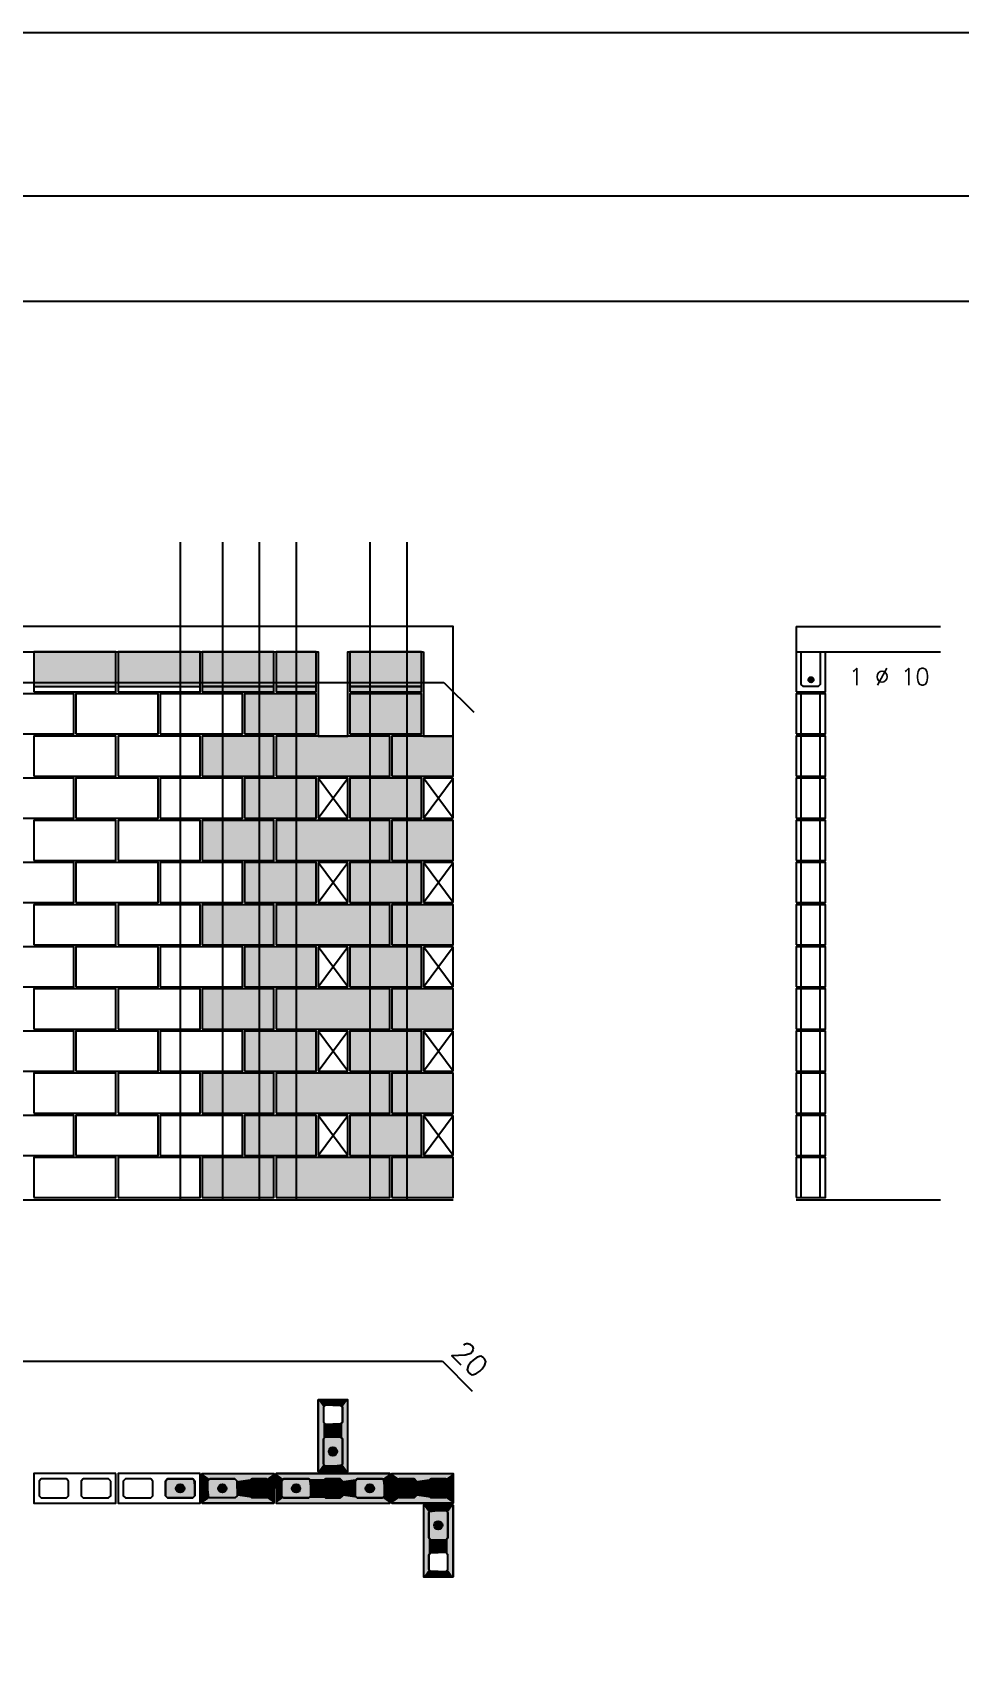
# Model space of a CAD drawing. Extents: x -1.9 to 86, y -1.6 to 61.
# Drawn here: x 16.79 to 25.59, y 45.44 to 60.95 of the extents above; entities that cross this region are included whole.
import ezdxf

# ---------------------------------------------------------------- set-up
doc = ezdxf.new("R2010")
doc.units = 0
doc.header["$MEASUREMENT"] = 0
doc.linetypes.add('ESTILO_TQS_0001', pattern=[0.45, 0.3, -0.15])
doc.linetypes.add('HIDDEN', pattern=[9.525, 6.35, -3.175])
doc.layers.get('Defpoints').update_dxf_attribs({"linetype": 'CONTINUOUS'})
for name, color, linetype in [('27', 4, 'CONTINUOUS'), ('ARQ_FOLHA', 7, 'CONTINUOUS'), ('PENA_01', 1, 'CONTINUOUS'), ('PENA_02', 2, 'CONTINUOUS'), ('PENA_03', 3, 'CONTINUOUS'), ('PENA_05', 5, 'CONTINUOUS'), ('PENA_09', 254, 'CONTINUOUS'), ('PENA_11', 252, 'CONTINUOUS'), ('PENA_19', 240, 'CONTINUOUS'), ('PENA_21', 100, 'CONTINUOUS'), ('PENA_23', 50, 'CONTINUOUS')]:
    doc.layers.add(name, color=color, linetype=linetype)
doc.styles.get("Standard").update_dxf_attribs({"font": 'ROMANS.SHX'})

msp = doc.modelspace()

# ---------------------------------------------------------------- linework, layer by layer
at = {"layer": '27', "linetype": 'Continuous'}
for points in [[(20.203, 53.894), (20.783, 53.894), (20.783, 54.274), (20.203, 54.274), (20.203, 53.894)], [(20.203, 53.094), (20.783, 53.094), (20.783, 53.474), (20.203, 53.474), (20.203, 53.094)], [(20.203, 52.294), (20.783, 52.294), (20.783, 52.674), (20.203, 52.674), (20.203, 52.294)], [(20.203, 51.494), (20.783, 51.494), (20.783, 51.874), (20.203, 51.874), (20.203, 51.494)], [(20.203, 50.694), (20.783, 50.694), (20.783, 51.074), (20.203, 51.074), (20.203, 50.694)], [(20.203, 49.894), (20.783, 49.894), (20.783, 50.274), (20.203, 50.274), (20.203, 49.894)], [(20.203, 47.274), (20.783, 47.274), (20.783, 47.134), (20.733, 47.134), (20.733, 47.204), (20.713, 47.224), (20.573, 47.224), (20.553, 47.204), (20.553, 47.134), (20.433, 47.134), (20.433, 47.204), (20.413, 47.224), (20.273, 47.224), (20.253, 47.204), (20.253, 47.134), (20.203, 47.134), (20.203, 47.274)], [(20.203, 46.994), (20.783, 46.994), (20.783, 47.134), (20.733, 47.134), (20.733, 47.064), (20.713, 47.044), (20.573, 47.044), (20.553, 47.064), (20.553, 47.134), (20.433, 47.134), (20.433, 47.064), (20.413, 47.044), (20.273, 47.044), (20.253, 47.064), (20.253, 47.134), (20.203, 47.134), (20.203, 46.994)]]:
    msp.add_lwpolyline(points, dxfattribs=at)
for points in [[(20.203, 53.894), (20.783, 53.894), (20.783, 54.274)], [(20.203, 53.894), (20.783, 54.274), (20.203, 54.274)], [(20.203, 53.894), (20.203, 54.274), (20.203, 53.894)], [(20.203, 53.094), (20.783, 53.094), (20.783, 53.474)], [(20.203, 53.094), (20.783, 53.474), (20.203, 53.474)], [(20.203, 53.094), (20.203, 53.474), (20.203, 53.094)], [(20.203, 52.294), (20.783, 52.294), (20.783, 52.674)], [(20.203, 52.294), (20.783, 52.674), (20.203, 52.674)], [(20.203, 52.294), (20.203, 52.674), (20.203, 52.294)], [(20.203, 51.494), (20.783, 51.494), (20.783, 51.874)], [(20.203, 51.494), (20.783, 51.874), (20.203, 51.874)], [(20.203, 51.494), (20.203, 51.874), (20.203, 51.494)], [(20.203, 50.694), (20.783, 50.694), (20.783, 51.074)], [(20.203, 50.694), (20.783, 51.074), (20.203, 51.074)], [(20.203, 50.694), (20.203, 51.074), (20.203, 50.694)], [(20.203, 49.894), (20.783, 49.894), (20.783, 50.274)], [(20.203, 49.894), (20.783, 50.274), (20.203, 50.274)], [(20.203, 49.894), (20.203, 50.274), (20.203, 49.894)], [(20.253, 47.204), (20.203, 47.274), (20.273, 47.224)], [(20.203, 47.274), (20.783, 47.274), (20.273, 47.224)], [(20.203, 47.134), (20.203, 47.274), (20.253, 47.134)], [(20.203, 47.274), (20.253, 47.204), (20.253, 47.134)], [(20.783, 47.274), (20.413, 47.224), (20.273, 47.224)], [(20.413, 47.224), (20.783, 47.274), (20.433, 47.204)], [(20.783, 47.274), (20.573, 47.224), (20.433, 47.204)], [(20.433, 47.204), (20.573, 47.224), (20.433, 47.134)], [(20.573, 47.224), (20.553, 47.204), (20.433, 47.134)], [(20.433, 47.134), (20.553, 47.204), (20.553, 47.134)], [(20.713, 47.224), (20.573, 47.224), (20.783, 47.274)], [(20.733, 47.204), (20.713, 47.224), (20.783, 47.274)], [(20.783, 47.134), (20.733, 47.134), (20.783, 47.274)], [(20.733, 47.134), (20.733, 47.204), (20.783, 47.274)], [(20.203, 47.134), (20.203, 46.994), (20.253, 47.134)], [(20.203, 46.994), (20.253, 47.064), (20.253, 47.134)], [(20.253, 47.064), (20.203, 46.994), (20.273, 47.044)], [(20.203, 46.994), (20.783, 46.994), (20.273, 47.044)], [(20.783, 46.994), (20.413, 47.044), (20.273, 47.044)], [(20.413, 47.044), (20.783, 46.994), (20.433, 47.064)], [(20.433, 47.064), (20.573, 47.044), (20.433, 47.134)], [(20.573, 47.044), (20.553, 47.064), (20.433, 47.134)], [(20.433, 47.134), (20.553, 47.064), (20.553, 47.134)], [(20.783, 46.994), (20.573, 47.044), (20.433, 47.064)], [(20.713, 47.044), (20.573, 47.044), (20.783, 46.994)], [(20.733, 47.064), (20.713, 47.044), (20.783, 46.994)], [(20.783, 47.134), (20.733, 47.134), (20.783, 46.994)], [(20.733, 47.134), (20.733, 47.064), (20.783, 46.994)]]:
    msp.add_solid(points, dxfattribs=at)
at = {"layer": 'ARQ_FOLHA', "color": 1}
for points in [[(0, 0), (84.1, 0), (84.1, 59.4), (0, 59.4)], [(2.5, 1), (83.1, 1), (83.1, 58.4), (2.5, 58.4)]]:
    msp.add_lwpolyline(points, close=True, dxfattribs=at)
at = {"layer": 'Defpoints', "color": 8, "linetype": 'HIDDEN', "ltscale": 100}
msp.add_lwpolyline([(-1.95, 60.95), (-1.95, -1.55), (86.05, -1.55), (86.05, 60.95)], close=True, dxfattribs=at)
at = {"layer": 'PENA_01', "linetype": 'Continuous'}
for p, q in [((16.803, 54.744), (17.583, 54.744)), ((17.603, 54.744), (18.383, 54.744)), ((18.403, 54.744), (19.083, 54.744)), ((19.103, 54.744), (19.483, 54.744)), ((19.803, 54.744), (20.483, 54.744))]:
    msp.add_line(p, q, dxfattribs=at)
for points in [[(19.553, 47.904), (19.553, 47.764), (19.573, 47.744), (19.713, 47.744), (19.733, 47.764), (19.733, 47.904), (19.713, 47.924), (19.573, 47.924), (19.553, 47.904)], [(19.553, 47.604), (19.553, 47.364), (19.573, 47.344), (19.713, 47.344), (19.733, 47.364), (19.733, 47.604), (19.713, 47.624), (19.573, 47.624), (19.553, 47.604)], [(17.133, 47.204), (17.113, 47.224), (16.873, 47.224), (16.853, 47.204), (16.853, 47.064), (16.873, 47.044), (17.113, 47.044), (17.133, 47.064), (17.133, 47.204)], [(17.533, 47.204), (17.513, 47.224), (17.273, 47.224), (17.253, 47.204), (17.253, 47.064), (17.273, 47.044), (17.513, 47.044), (17.533, 47.064), (17.533, 47.204)], [(17.933, 47.204), (17.913, 47.224), (17.673, 47.224), (17.653, 47.204), (17.653, 47.064), (17.673, 47.044), (17.913, 47.044), (17.933, 47.064), (17.933, 47.204)], [(18.333, 47.204), (18.313, 47.224), (18.073, 47.224), (18.053, 47.204), (18.053, 47.064), (18.073, 47.044), (18.313, 47.044), (18.333, 47.064), (18.333, 47.204)], [(18.713, 47.044), (18.473, 47.044), (18.453, 47.064), (18.453, 47.204), (18.473, 47.224), (18.713, 47.224), (18.733, 47.204), (18.733, 47.064), (18.713, 47.044)], [(19.013, 47.044), (18.873, 47.044), (18.853, 47.064), (18.853, 47.204), (18.873, 47.224), (19.013, 47.224), (19.033, 47.204), (19.033, 47.064), (19.013, 47.044)], [(19.433, 47.204), (19.413, 47.224), (19.173, 47.224), (19.153, 47.204), (19.153, 47.064), (19.173, 47.044), (19.413, 47.044), (19.433, 47.064), (19.433, 47.204)], [(19.733, 47.204), (19.713, 47.224), (19.573, 47.224), (19.553, 47.204), (19.553, 47.064), (19.573, 47.044), (19.713, 47.044), (19.733, 47.064), (19.733, 47.204)], [(20.133, 47.204), (20.113, 47.224), (19.873, 47.224), (19.853, 47.204), (19.853, 47.064), (19.873, 47.044), (20.113, 47.044), (20.133, 47.064), (20.133, 47.204)], [(20.733, 46.664), (20.733, 46.904), (20.713, 46.924), (20.573, 46.924), (20.553, 46.904), (20.553, 46.664), (20.573, 46.644), (20.713, 46.644), (20.733, 46.664)], [(20.733, 46.364), (20.733, 46.504), (20.713, 46.524), (20.573, 46.524), (20.553, 46.504), (20.553, 46.364), (20.573, 46.344), (20.713, 46.344), (20.733, 46.364)]]:
    msp.add_lwpolyline(points, dxfattribs=at)
at = {"layer": 'PENA_01', "linetype": 'ESTILO_TQS_0001'}
for points in [[(20.433, 47.064), (20.413, 47.044), (20.273, 47.044), (20.253, 47.064), (20.253, 47.204), (20.273, 47.224), (20.413, 47.224), (20.433, 47.204), (20.433, 47.064)], [(20.733, 47.064), (20.713, 47.044), (20.573, 47.044), (20.553, 47.064), (20.553, 47.204), (20.573, 47.224), (20.713, 47.224), (20.733, 47.204), (20.733, 47.064)]]:
    msp.add_lwpolyline(points, dxfattribs=at)
at = {"layer": 'PENA_02', "linetype": 'Continuous'}
for p, q in [((19.783, 53.874), (19.503, 53.874)), ((19.503, 53.874), (19.503, 53.494)), ((19.783, 53.494), (19.783, 53.874)), ((20.783, 53.874), (20.503, 53.874)), ((20.503, 53.874), (20.503, 53.494)), ((20.783, 53.494), (20.783, 53.874)), ((19.503, 53.494), (19.783, 53.494)), ((20.503, 53.494), (20.783, 53.494)), ((19.783, 53.074), (19.503, 53.074)), ((19.503, 53.074), (19.503, 52.694)), ((19.783, 52.694), (19.783, 53.074)), ((20.783, 53.074), (20.503, 53.074)), ((20.503, 53.074), (20.503, 52.694)), ((20.783, 52.694), (20.783, 53.074)), ((19.503, 52.694), (19.783, 52.694)), ((20.503, 52.694), (20.783, 52.694)), ((19.783, 52.274), (19.503, 52.274)), ((19.503, 52.274), (19.503, 51.894)), ((19.783, 51.894), (19.783, 52.274)), ((20.783, 52.274), (20.503, 52.274)), ((20.503, 52.274), (20.503, 51.894)), ((20.783, 51.894), (20.783, 52.274)), ((19.503, 51.894), (19.783, 51.894)), ((20.503, 51.894), (20.783, 51.894)), ((19.783, 51.474), (19.503, 51.474)), ((19.503, 51.474), (19.503, 51.094)), ((19.783, 51.094), (19.783, 51.474)), ((20.783, 51.474), (20.503, 51.474)), ((20.503, 51.474), (20.503, 51.094)), ((20.783, 51.094), (20.783, 51.474)), ((19.503, 51.094), (19.783, 51.094)), ((20.503, 51.094), (20.783, 51.094)), ((19.783, 50.674), (19.503, 50.674)), ((19.503, 50.674), (19.503, 50.294)), ((19.783, 50.294), (19.783, 50.674)), ((20.783, 50.674), (20.503, 50.674)), ((20.503, 50.674), (20.503, 50.294)), ((20.783, 50.294), (20.783, 50.674)), ((19.503, 50.294), (19.783, 50.294)), ((20.503, 50.294), (20.783, 50.294)), ((7.703, 49.874), (20.783, 49.874)), ((20.183, 47.274), (19.103, 47.274)), ((19.103, 47.274), (19.103, 46.994)), ((20.183, 46.994), (20.183, 47.274)), ((19.103, 46.994), (20.183, 46.994))]:
    msp.add_line(p, q, dxfattribs=at)
for points in [[(20.783, 54.274), (20.783, 55.314), (7.703, 55.314), (7.703, 55.074), (19.503, 55.074), (19.503, 54.274), (19.783, 54.274), (19.783, 55.074), (20.503, 55.074)], [(16.803, 54.694), (17.583, 54.694), (17.583, 55.074), (16.803, 55.074), (16.803, 54.694)], [(17.603, 54.694), (18.383, 54.694), (18.383, 55.074), (17.603, 55.074), (17.603, 54.694)], [(18.403, 54.694), (19.083, 54.694), (19.083, 55.074), (18.403, 55.074), (18.403, 54.694)], [(19.103, 54.694), (19.483, 54.694), (19.483, 55.074), (19.103, 55.074), (19.103, 54.694)], [(19.803, 54.694), (20.483, 54.694), (20.483, 55.074), (19.803, 55.074), (19.803, 54.694)], [(20.503, 55.074), (20.503, 54.274), (20.783, 54.274)], [(16.403, 54.294), (17.183, 54.294), (17.183, 54.674), (16.403, 54.674), (16.403, 54.294)], [(17.203, 54.294), (17.983, 54.294), (17.983, 54.674), (17.203, 54.674), (17.203, 54.294)], [(18.003, 54.294), (18.783, 54.294), (18.783, 54.674), (18.003, 54.674), (18.003, 54.294)], [(18.803, 54.294), (19.483, 54.294), (19.483, 54.674), (18.803, 54.674), (18.803, 54.294)], [(19.803, 54.294), (20.483, 54.294), (20.483, 54.674), (19.803, 54.674), (19.803, 54.294)], [(16.803, 53.894), (17.583, 53.894), (17.583, 54.274), (16.803, 54.274), (16.803, 53.894)], [(17.603, 53.894), (18.383, 53.894), (18.383, 54.274), (17.603, 54.274), (17.603, 53.894)], [(18.403, 53.894), (19.083, 53.894), (19.083, 54.274), (18.403, 54.274), (18.403, 53.894)], [(19.103, 53.894), (20.183, 53.894), (20.183, 54.274), (19.103, 54.274), (19.103, 53.894)], [(20.203, 53.894), (20.783, 53.894), (20.783, 54.274), (20.203, 54.274), (20.203, 53.894)], [(16.403, 53.494), (17.183, 53.494), (17.183, 53.874), (16.403, 53.874), (16.403, 53.494)], [(17.203, 53.494), (17.983, 53.494), (17.983, 53.874), (17.203, 53.874), (17.203, 53.494)], [(18.003, 53.494), (18.783, 53.494), (18.783, 53.874), (18.003, 53.874), (18.003, 53.494)], [(18.803, 53.494), (19.483, 53.494), (19.483, 53.874), (18.803, 53.874), (18.803, 53.494)], [(19.803, 53.494), (20.483, 53.494), (20.483, 53.874), (19.803, 53.874), (19.803, 53.494)], [(16.803, 53.094), (17.583, 53.094), (17.583, 53.474), (16.803, 53.474), (16.803, 53.094)], [(17.603, 53.094), (18.383, 53.094), (18.383, 53.474), (17.603, 53.474), (17.603, 53.094)], [(18.403, 53.094), (19.083, 53.094), (19.083, 53.474), (18.403, 53.474), (18.403, 53.094)], [(19.103, 53.094), (20.183, 53.094), (20.183, 53.474), (19.103, 53.474), (19.103, 53.094)], [(20.203, 53.094), (20.783, 53.094), (20.783, 53.474), (20.203, 53.474), (20.203, 53.094)], [(16.403, 52.694), (17.183, 52.694), (17.183, 53.074), (16.403, 53.074), (16.403, 52.694)], [(17.203, 52.694), (17.983, 52.694), (17.983, 53.074), (17.203, 53.074), (17.203, 52.694)], [(18.003, 52.694), (18.783, 52.694), (18.783, 53.074), (18.003, 53.074), (18.003, 52.694)], [(18.803, 52.694), (19.483, 52.694), (19.483, 53.074), (18.803, 53.074), (18.803, 52.694)], [(19.803, 52.694), (20.483, 52.694), (20.483, 53.074), (19.803, 53.074), (19.803, 52.694)], [(16.803, 52.294), (17.583, 52.294), (17.583, 52.674), (16.803, 52.674), (16.803, 52.294)], [(17.603, 52.294), (18.383, 52.294), (18.383, 52.674), (17.603, 52.674), (17.603, 52.294)], [(18.403, 52.294), (19.083, 52.294), (19.083, 52.674), (18.403, 52.674), (18.403, 52.294)], [(19.103, 52.294), (20.183, 52.294), (20.183, 52.674), (19.103, 52.674), (19.103, 52.294)], [(20.203, 52.294), (20.783, 52.294), (20.783, 52.674), (20.203, 52.674), (20.203, 52.294)], [(16.403, 51.894), (17.183, 51.894), (17.183, 52.274), (16.403, 52.274), (16.403, 51.894)], [(17.203, 51.894), (17.983, 51.894), (17.983, 52.274), (17.203, 52.274), (17.203, 51.894)], [(18.003, 51.894), (18.783, 51.894), (18.783, 52.274), (18.003, 52.274), (18.003, 51.894)], [(18.803, 51.894), (19.483, 51.894), (19.483, 52.274), (18.803, 52.274), (18.803, 51.894)], [(19.803, 51.894), (20.483, 51.894), (20.483, 52.274), (19.803, 52.274), (19.803, 51.894)], [(16.803, 51.494), (17.583, 51.494), (17.583, 51.874), (16.803, 51.874), (16.803, 51.494)], [(17.603, 51.494), (18.383, 51.494), (18.383, 51.874), (17.603, 51.874), (17.603, 51.494)], [(18.403, 51.494), (19.083, 51.494), (19.083, 51.874), (18.403, 51.874), (18.403, 51.494)], [(19.103, 51.494), (20.183, 51.494), (20.183, 51.874), (19.103, 51.874), (19.103, 51.494)], [(20.203, 51.494), (20.783, 51.494), (20.783, 51.874), (20.203, 51.874), (20.203, 51.494)], [(16.403, 51.094), (17.183, 51.094), (17.183, 51.474), (16.403, 51.474), (16.403, 51.094)], [(17.203, 51.094), (17.983, 51.094), (17.983, 51.474), (17.203, 51.474), (17.203, 51.094)], [(18.003, 51.094), (18.783, 51.094), (18.783, 51.474), (18.003, 51.474), (18.003, 51.094)], [(18.803, 51.094), (19.483, 51.094), (19.483, 51.474), (18.803, 51.474), (18.803, 51.094)], [(19.803, 51.094), (20.483, 51.094), (20.483, 51.474), (19.803, 51.474), (19.803, 51.094)], [(16.803, 50.694), (17.583, 50.694), (17.583, 51.074), (16.803, 51.074), (16.803, 50.694)], [(17.603, 50.694), (18.383, 50.694), (18.383, 51.074), (17.603, 51.074), (17.603, 50.694)], [(18.403, 50.694), (19.083, 50.694), (19.083, 51.074), (18.403, 51.074), (18.403, 50.694)], [(19.103, 50.694), (20.183, 50.694), (20.183, 51.074), (19.103, 51.074), (19.103, 50.694)], [(20.203, 50.694), (20.783, 50.694), (20.783, 51.074), (20.203, 51.074), (20.203, 50.694)], [(16.403, 50.294), (17.183, 50.294), (17.183, 50.674), (16.403, 50.674), (16.403, 50.294)], [(17.203, 50.294), (17.983, 50.294), (17.983, 50.674), (17.203, 50.674), (17.203, 50.294)], [(18.003, 50.294), (18.783, 50.294), (18.783, 50.674), (18.003, 50.674), (18.003, 50.294)], [(18.803, 50.294), (19.483, 50.294), (19.483, 50.674), (18.803, 50.674), (18.803, 50.294)], [(19.803, 50.294), (20.483, 50.294), (20.483, 50.674), (19.803, 50.674), (19.803, 50.294)], [(16.803, 49.894), (17.583, 49.894), (17.583, 50.274), (16.803, 50.274), (16.803, 49.894)], [(17.603, 49.894), (18.383, 49.894), (18.383, 50.274), (17.603, 50.274), (17.603, 49.894)], [(18.403, 49.894), (19.083, 49.894), (19.083, 50.274), (18.403, 50.274), (18.403, 49.894)], [(19.103, 49.894), (20.183, 49.894), (20.183, 50.274), (19.103, 50.274), (19.103, 49.894)], [(20.203, 49.894), (20.783, 49.894), (20.783, 50.274), (20.203, 50.274), (20.203, 49.894)], [(19.503, 47.974), (19.503, 47.294), (19.783, 47.294), (19.783, 47.974), (19.503, 47.974)], [(17.583, 47.274), (16.803, 47.274), (16.803, 46.994), (17.583, 46.994), (17.583, 47.274)], [(18.383, 47.274), (17.603, 47.274), (17.603, 46.994), (18.383, 46.994), (18.383, 47.274)], [(19.083, 46.994), (18.403, 46.994), (18.403, 47.274), (19.083, 47.274), (19.083, 46.994)], [(20.783, 46.994), (20.203, 46.994), (20.203, 47.274), (20.783, 47.274), (20.783, 46.994)], [(20.783, 46.294), (20.783, 46.974), (20.503, 46.974), (20.503, 46.294), (20.783, 46.294)]]:
    msp.add_lwpolyline(points, dxfattribs=at)
at = {"layer": 'PENA_03', "linetype": 'Continuous'}
for p, q in [((24.039, 55.314), (24.039, 54.694)), ((24.039, 55.314), (25.41, 55.314)), ((24.039, 55.074), (25.41, 55.074)), ((24.089, 54.294), (24.089, 54.674)), ((24.269, 54.294), (24.269, 54.674)), ((24.089, 53.894), (24.089, 54.274)), ((24.269, 53.894), (24.269, 54.274)), ((19.503, 53.494), (19.783, 53.874)), ((19.783, 53.494), (19.503, 53.874)), ((20.503, 53.494), (20.783, 53.874)), ((20.783, 53.494), (20.503, 53.874)), ((24.089, 53.494), (24.089, 53.874)), ((24.269, 53.494), (24.269, 53.874)), ((24.089, 53.094), (24.089, 53.474)), ((24.269, 53.094), (24.269, 53.474)), ((19.503, 52.694), (19.783, 53.074)), ((19.783, 52.694), (19.503, 53.074)), ((20.503, 52.694), (20.783, 53.074)), ((20.783, 52.694), (20.503, 53.074)), ((24.089, 52.694), (24.089, 53.074)), ((24.269, 52.694), (24.269, 53.074)), ((24.089, 52.294), (24.089, 52.674)), ((24.269, 52.294), (24.269, 52.674)), ((19.503, 51.894), (19.783, 52.274)), ((19.783, 51.894), (19.503, 52.274)), ((20.503, 51.894), (20.783, 52.274)), ((20.783, 51.894), (20.503, 52.274)), ((24.089, 51.894), (24.089, 52.274)), ((24.269, 51.894), (24.269, 52.274)), ((24.089, 51.494), (24.089, 51.874)), ((24.269, 51.494), (24.269, 51.874)), ((19.503, 51.094), (19.783, 51.474)), ((19.783, 51.094), (19.503, 51.474)), ((20.503, 51.094), (20.783, 51.474)), ((20.783, 51.094), (20.503, 51.474)), ((24.089, 51.094), (24.089, 51.474)), ((24.269, 51.094), (24.269, 51.474)), ((24.089, 50.694), (24.089, 51.074)), ((24.269, 50.694), (24.269, 51.074)), ((19.503, 50.294), (19.783, 50.674)), ((19.783, 50.294), (19.503, 50.674)), ((20.503, 50.294), (20.783, 50.674)), ((20.783, 50.294), (20.503, 50.674)), ((24.089, 50.294), (24.089, 50.674)), ((24.269, 50.294), (24.269, 50.674)), ((24.089, 49.894), (24.089, 50.274)), ((24.269, 49.894), (24.269, 50.274)), ((24.039, 49.874), (25.41, 49.874))]:
    msp.add_line(p, q, dxfattribs=at)
for points in [[(24.039, 54.694), (24.319, 54.694), (24.319, 55.074)], [(24.269, 55.074), (24.269, 54.764), (24.249, 54.744), (24.109, 54.744), (24.089, 54.764), (24.089, 55.074)], [(24.039, 54.294), (24.319, 54.294), (24.319, 54.674), (24.039, 54.674), (24.039, 54.294)], [(24.039, 53.894), (24.319, 53.894), (24.319, 54.274), (24.039, 54.274), (24.039, 53.894)], [(24.039, 53.494), (24.319, 53.494), (24.319, 53.874), (24.039, 53.874), (24.039, 53.494)], [(24.039, 53.094), (24.319, 53.094), (24.319, 53.474), (24.039, 53.474), (24.039, 53.094)], [(24.039, 52.694), (24.319, 52.694), (24.319, 53.074), (24.039, 53.074), (24.039, 52.694)], [(24.039, 52.294), (24.319, 52.294), (24.319, 52.674), (24.039, 52.674), (24.039, 52.294)], [(24.039, 51.894), (24.319, 51.894), (24.319, 52.274), (24.039, 52.274), (24.039, 51.894)], [(24.039, 51.494), (24.319, 51.494), (24.319, 51.874), (24.039, 51.874), (24.039, 51.494)], [(24.039, 51.094), (24.319, 51.094), (24.319, 51.474), (24.039, 51.474), (24.039, 51.094)], [(24.039, 50.694), (24.319, 50.694), (24.319, 51.074), (24.039, 51.074), (24.039, 50.694)], [(24.039, 50.294), (24.319, 50.294), (24.319, 50.674), (24.039, 50.674), (24.039, 50.294)], [(24.039, 49.894), (24.319, 49.894), (24.319, 50.274), (24.039, 50.274), (24.039, 49.894)], [(19.573, 47.344), (19.553, 47.364), (19.553, 47.604), (19.573, 47.624), (19.713, 47.624), (19.733, 47.604), (19.733, 47.364), (19.713, 47.344), (19.573, 47.344)], [(18.333, 47.064), (18.313, 47.044), (18.073, 47.044), (18.053, 47.064), (18.053, 47.204), (18.073, 47.224), (18.313, 47.224), (18.333, 47.204), (18.333, 47.064)], [(18.453, 47.204), (18.473, 47.224), (18.713, 47.224), (18.733, 47.204), (18.733, 47.064), (18.713, 47.044), (18.473, 47.044), (18.453, 47.064), (18.453, 47.204)], [(18.873, 47.044), (18.853, 47.064), (18.853, 47.204), (18.873, 47.224), (19.013, 47.224), (19.033, 47.204), (19.033, 47.064), (19.013, 47.044), (18.873, 47.044)], [(19.433, 47.064), (19.413, 47.044), (19.173, 47.044), (19.153, 47.064), (19.153, 47.204), (19.173, 47.224), (19.413, 47.224), (19.433, 47.204), (19.433, 47.064)], [(19.713, 47.224), (19.733, 47.204), (19.733, 47.064), (19.713, 47.044), (19.573, 47.044), (19.553, 47.064), (19.553, 47.204), (19.573, 47.224), (19.713, 47.224)], [(20.133, 47.064), (20.113, 47.044), (19.873, 47.044), (19.853, 47.064), (19.853, 47.204), (19.873, 47.224), (20.113, 47.224), (20.133, 47.204), (20.133, 47.064)], [(20.413, 47.224), (20.433, 47.204), (20.433, 47.064), (20.413, 47.044), (20.273, 47.044), (20.253, 47.064), (20.253, 47.204), (20.273, 47.224), (20.413, 47.224)], [(20.713, 47.224), (20.733, 47.204), (20.733, 47.064), (20.713, 47.044), (20.573, 47.044), (20.553, 47.064), (20.553, 47.204), (20.573, 47.224), (20.713, 47.224)], [(20.713, 46.924), (20.733, 46.904), (20.733, 46.664), (20.713, 46.644), (20.573, 46.644), (20.553, 46.664), (20.553, 46.904), (20.573, 46.924), (20.713, 46.924)]]:
    msp.add_lwpolyline(points, dxfattribs=at)
for centre, radius in [((24.181, 54.809), 0.025), ((19.643, 47.484), 0.04), ((18.193, 47.134), 0.04), ((18.593, 47.134), 0.04), ((18.943, 47.134), 0.04), ((19.293, 47.134), 0.04), ((19.643, 47.134), 0.04), ((19.993, 47.134), 0.04), ((20.343, 47.134), 0.04), ((20.643, 47.134), 0.04), ((20.643, 46.784), 0.04)]:
    msp.add_circle(centre, radius, dxfattribs=at)
for points in [[(24.206, 54.809), (24.168, 54.831), (24.157, 54.817)], [(24.206, 54.809), (24.157, 54.817), (24.157, 54.8)], [(24.206, 54.809), (24.157, 54.8), (24.168, 54.787)], [(24.206, 54.809), (24.185, 54.834), (24.168, 54.831)], [(24.206, 54.809), (24.168, 54.787), (24.185, 54.784)], [(24.206, 54.809), (24.2, 54.825), (24.185, 54.834)], [(24.206, 54.809), (24.185, 54.784), (24.2, 54.793)], [(24.206, 54.809), (24.2, 54.793), (24.206, 54.809)], [(19.683, 47.484), (19.623, 47.518), (19.605, 47.497)], [(19.683, 47.484), (19.605, 47.497), (19.605, 47.47)], [(19.683, 47.484), (19.605, 47.47), (19.623, 47.449)], [(19.683, 47.484), (19.65, 47.523), (19.623, 47.518)], [(19.683, 47.484), (19.623, 47.449), (19.65, 47.444)], [(19.683, 47.484), (19.673, 47.509), (19.65, 47.523)], [(19.683, 47.484), (19.65, 47.444), (19.673, 47.458)], [(19.683, 47.484), (19.673, 47.458), (19.683, 47.484)], [(18.233, 47.134), (18.173, 47.168), (18.155, 47.147)], [(18.233, 47.134), (18.2, 47.173), (18.173, 47.168)], [(18.233, 47.134), (18.223, 47.159), (18.2, 47.173)], [(18.633, 47.134), (18.573, 47.168), (18.555, 47.147)], [(18.633, 47.134), (18.6, 47.173), (18.573, 47.168)], [(18.633, 47.134), (18.623, 47.159), (18.6, 47.173)], [(18.983, 47.134), (18.923, 47.168), (18.905, 47.147)], [(18.983, 47.134), (18.95, 47.173), (18.923, 47.168)], [(18.983, 47.134), (18.973, 47.159), (18.95, 47.173)], [(19.333, 47.134), (19.273, 47.168), (19.255, 47.147)], [(19.333, 47.134), (19.3, 47.173), (19.273, 47.168)], [(19.333, 47.134), (19.323, 47.159), (19.3, 47.173)], [(19.683, 47.134), (19.623, 47.168), (19.605, 47.147)], [(19.683, 47.134), (19.65, 47.173), (19.623, 47.168)], [(19.683, 47.134), (19.673, 47.159), (19.65, 47.173)], [(20.033, 47.134), (19.973, 47.168), (19.955, 47.147)], [(20.033, 47.134), (20, 47.173), (19.973, 47.168)], [(20.033, 47.134), (20.023, 47.159), (20, 47.173)], [(20.383, 47.134), (20.323, 47.168), (20.305, 47.147)], [(20.383, 47.134), (20.35, 47.173), (20.323, 47.168)], [(20.383, 47.134), (20.373, 47.159), (20.35, 47.173)], [(20.683, 47.134), (20.623, 47.168), (20.605, 47.147)], [(20.683, 47.134), (20.65, 47.173), (20.623, 47.168)], [(20.683, 47.134), (20.673, 47.159), (20.65, 47.173)], [(18.233, 47.134), (18.155, 47.147), (18.155, 47.12)], [(18.233, 47.134), (18.155, 47.12), (18.173, 47.099)], [(18.233, 47.134), (18.173, 47.099), (18.2, 47.094)], [(18.233, 47.134), (18.2, 47.094), (18.223, 47.108)], [(18.233, 47.134), (18.223, 47.108), (18.233, 47.134)], [(18.633, 47.134), (18.555, 47.147), (18.555, 47.12)], [(18.633, 47.134), (18.555, 47.12), (18.573, 47.099)], [(18.633, 47.134), (18.573, 47.099), (18.6, 47.094)], [(18.633, 47.134), (18.6, 47.094), (18.623, 47.108)], [(18.633, 47.134), (18.623, 47.108), (18.633, 47.134)], [(18.983, 47.134), (18.905, 47.147), (18.905, 47.12)], [(18.983, 47.134), (18.905, 47.12), (18.923, 47.099)], [(18.983, 47.134), (18.923, 47.099), (18.95, 47.094)], [(18.983, 47.134), (18.95, 47.094), (18.973, 47.108)], [(18.983, 47.134), (18.973, 47.108), (18.983, 47.134)], [(19.333, 47.134), (19.255, 47.147), (19.255, 47.12)], [(19.333, 47.134), (19.255, 47.12), (19.273, 47.099)], [(19.333, 47.134), (19.273, 47.099), (19.3, 47.094)], [(19.333, 47.134), (19.3, 47.094), (19.323, 47.108)], [(19.333, 47.134), (19.323, 47.108), (19.333, 47.134)], [(19.683, 47.134), (19.605, 47.147), (19.605, 47.12)], [(19.683, 47.134), (19.605, 47.12), (19.623, 47.099)], [(19.683, 47.134), (19.623, 47.099), (19.65, 47.094)], [(19.683, 47.134), (19.65, 47.094), (19.673, 47.108)], [(19.683, 47.134), (19.673, 47.108), (19.683, 47.134)], [(20.033, 47.134), (19.955, 47.147), (19.955, 47.12)], [(20.033, 47.134), (19.955, 47.12), (19.973, 47.099)], [(20.033, 47.134), (19.973, 47.099), (20, 47.094)], [(20.033, 47.134), (20, 47.094), (20.023, 47.108)], [(20.033, 47.134), (20.023, 47.108), (20.033, 47.134)], [(20.383, 47.134), (20.305, 47.147), (20.305, 47.12)], [(20.383, 47.134), (20.305, 47.12), (20.323, 47.099)], [(20.383, 47.134), (20.323, 47.099), (20.35, 47.094)], [(20.383, 47.134), (20.35, 47.094), (20.373, 47.108)], [(20.383, 47.134), (20.373, 47.108), (20.383, 47.134)], [(20.683, 47.134), (20.605, 47.147), (20.605, 47.12)], [(20.683, 47.134), (20.605, 47.12), (20.623, 47.099)], [(20.683, 47.134), (20.623, 47.099), (20.65, 47.094)], [(20.683, 47.134), (20.65, 47.094), (20.673, 47.108)], [(20.683, 47.134), (20.673, 47.108), (20.683, 47.134)], [(20.683, 46.784), (20.623, 46.818), (20.605, 46.797)], [(20.683, 46.784), (20.605, 46.797), (20.605, 46.77)], [(20.683, 46.784), (20.605, 46.77), (20.623, 46.749)], [(20.683, 46.784), (20.65, 46.823), (20.623, 46.818)], [(20.683, 46.784), (20.623, 46.749), (20.65, 46.744)], [(20.683, 46.784), (20.673, 46.809), (20.65, 46.823)], [(20.683, 46.784), (20.65, 46.744), (20.673, 46.758)], [(20.683, 46.784), (20.673, 46.758), (20.683, 46.784)]]:
    msp.add_solid(points, dxfattribs=at)
at = {"layer": 'PENA_05', "linetype": 'Continuous'}
for p, q in [((7.816, 54.784), (20.696, 54.784)), ((20.696, 54.784), (20.979, 54.501)), ((7.803, 48.34), (20.683, 48.34)), ((20.683, 48.34), (20.966, 48.057))]:
    msp.add_line(p, q, dxfattribs=at)
for points in [[(18.193, 56.114), (18.193, 49.874)], [(18.593, 56.114), (18.593, 49.874)], [(18.943, 56.114), (18.943, 49.874)], [(19.293, 56.114), (19.293, 49.874)], [(19.993, 56.114), (19.993, 49.874)], [(20.343, 56.114), (20.343, 49.874)]]:
    msp.add_lwpolyline(points, dxfattribs=at)
at = {"layer": 'PENA_09', "linetype": 'Continuous'}
for points in [[(16.803, 54.744), (17.583, 54.744), (17.583, 55.074), (16.803, 55.074), (16.803, 54.744)], [(17.603, 54.744), (18.383, 54.744), (18.383, 55.074), (17.603, 55.074), (17.603, 54.744)], [(18.403, 54.744), (19.083, 54.744), (19.083, 55.074), (18.403, 55.074), (18.403, 54.744)], [(19.103, 54.744), (19.483, 54.744), (19.483, 55.074), (19.103, 55.074), (19.103, 54.744)], [(19.803, 54.744), (20.483, 54.744), (20.483, 55.074), (19.803, 55.074), (19.803, 54.744)]]:
    msp.add_lwpolyline(points, dxfattribs=at)
for points in [[(16.803, 54.744), (17.583, 54.744), (17.583, 55.074)], [(16.803, 54.744), (17.583, 55.074), (16.803, 55.074)], [(16.803, 54.744), (16.803, 55.074), (16.803, 54.744)], [(17.603, 54.744), (18.383, 54.744), (18.383, 55.074)], [(17.603, 54.744), (18.383, 55.074), (17.603, 55.074)], [(17.603, 54.744), (17.603, 55.074), (17.603, 54.744)], [(18.403, 54.744), (19.083, 54.744), (19.083, 55.074)], [(18.403, 54.744), (19.083, 55.074), (18.403, 55.074)], [(18.403, 54.744), (18.403, 55.074), (18.403, 54.744)], [(19.103, 54.744), (19.483, 54.744), (19.483, 55.074)], [(19.103, 54.744), (19.483, 55.074), (19.103, 55.074)], [(19.103, 54.744), (19.103, 55.074), (19.103, 54.744)], [(19.803, 54.744), (20.483, 54.744), (20.483, 55.074)], [(19.803, 54.744), (20.483, 55.074), (19.803, 55.074)], [(19.803, 54.744), (19.803, 55.074), (19.803, 54.744)]]:
    msp.add_solid(points, dxfattribs=at)
at = {"layer": 'PENA_11', "linetype": 'Continuous'}
for points in [[(19.573, 47.344), (19.553, 47.604), (19.573, 47.624)], [(19.573, 47.344), (19.553, 47.364), (19.553, 47.604)], [(19.573, 47.344), (19.573, 47.624), (19.713, 47.624)], [(19.573, 47.344), (19.713, 47.624), (19.733, 47.604)], [(19.573, 47.344), (19.733, 47.604), (19.733, 47.364)], [(19.573, 47.344), (19.733, 47.364), (19.713, 47.344)], [(19.573, 47.344), (19.713, 47.344), (19.573, 47.344)], [(18.333, 47.064), (18.053, 47.204), (18.073, 47.224)], [(18.333, 47.064), (18.053, 47.064), (18.053, 47.204)], [(18.333, 47.064), (18.073, 47.224), (18.313, 47.224)], [(18.333, 47.064), (18.313, 47.224), (18.333, 47.204)], [(18.333, 47.064), (18.333, 47.204), (18.333, 47.064)], [(18.453, 47.204), (18.473, 47.224), (18.713, 47.224)], [(18.453, 47.204), (18.713, 47.224), (18.733, 47.204)], [(18.453, 47.204), (18.733, 47.204), (18.733, 47.064)], [(18.453, 47.204), (18.733, 47.064), (18.713, 47.044)], [(18.453, 47.204), (18.713, 47.044), (18.473, 47.044)], [(18.453, 47.204), (18.473, 47.044), (18.453, 47.064)], [(18.453, 47.204), (18.453, 47.064), (18.453, 47.204)], [(18.873, 47.044), (18.853, 47.204), (18.873, 47.224)], [(18.873, 47.044), (18.853, 47.064), (18.853, 47.204)], [(18.873, 47.044), (18.873, 47.224), (19.013, 47.224)], [(18.873, 47.044), (19.013, 47.224), (19.033, 47.204)], [(18.873, 47.044), (19.033, 47.204), (19.033, 47.064)], [(19.433, 47.064), (19.153, 47.204), (19.173, 47.224)], [(19.433, 47.064), (19.153, 47.064), (19.153, 47.204)], [(19.433, 47.064), (19.173, 47.224), (19.413, 47.224)], [(19.433, 47.064), (19.413, 47.224), (19.433, 47.204)], [(19.433, 47.064), (19.433, 47.204), (19.433, 47.064)], [(19.713, 47.224), (19.573, 47.044), (19.553, 47.064)], [(19.713, 47.224), (19.553, 47.064), (19.553, 47.204)], [(19.713, 47.224), (19.553, 47.204), (19.573, 47.224)], [(19.713, 47.224), (19.713, 47.044), (19.573, 47.044)], [(19.713, 47.224), (19.573, 47.224), (19.713, 47.224)], [(19.713, 47.224), (19.733, 47.204), (19.733, 47.064)], [(19.713, 47.224), (19.733, 47.064), (19.713, 47.044)], [(20.133, 47.064), (19.853, 47.204), (19.873, 47.224)], [(20.133, 47.064), (19.853, 47.064), (19.853, 47.204)], [(20.133, 47.064), (19.873, 47.224), (20.113, 47.224)], [(20.133, 47.064), (20.113, 47.224), (20.133, 47.204)], [(20.133, 47.064), (20.133, 47.204), (20.133, 47.064)], [(20.413, 47.224), (20.273, 47.044), (20.253, 47.064)], [(20.413, 47.224), (20.253, 47.064), (20.253, 47.204)], [(20.413, 47.224), (20.253, 47.204), (20.273, 47.224)], [(20.413, 47.224), (20.413, 47.044), (20.273, 47.044)], [(20.413, 47.224), (20.273, 47.224), (20.413, 47.224)], [(20.413, 47.224), (20.433, 47.204), (20.433, 47.064)], [(20.413, 47.224), (20.433, 47.064), (20.413, 47.044)], [(20.713, 47.224), (20.573, 47.044), (20.553, 47.064)], [(20.713, 47.224), (20.553, 47.064), (20.553, 47.204)], [(20.713, 47.224), (20.553, 47.204), (20.573, 47.224)], [(20.713, 47.224), (20.713, 47.044), (20.573, 47.044)], [(20.713, 47.224), (20.573, 47.224), (20.713, 47.224)], [(20.713, 47.224), (20.733, 47.204), (20.733, 47.064)], [(20.713, 47.224), (20.733, 47.064), (20.713, 47.044)], [(18.333, 47.064), (18.073, 47.044), (18.053, 47.064)], [(18.333, 47.064), (18.313, 47.044), (18.073, 47.044)], [(18.873, 47.044), (19.033, 47.064), (19.013, 47.044)], [(18.873, 47.044), (19.013, 47.044), (18.873, 47.044)], [(19.433, 47.064), (19.173, 47.044), (19.153, 47.064)], [(19.433, 47.064), (19.413, 47.044), (19.173, 47.044)], [(20.133, 47.064), (19.873, 47.044), (19.853, 47.064)], [(20.133, 47.064), (20.113, 47.044), (19.873, 47.044)], [(20.713, 46.924), (20.573, 46.644), (20.553, 46.664)], [(20.713, 46.924), (20.553, 46.664), (20.553, 46.904)], [(20.713, 46.924), (20.553, 46.904), (20.573, 46.924)], [(20.713, 46.924), (20.713, 46.644), (20.573, 46.644)], [(20.713, 46.924), (20.573, 46.924), (20.713, 46.924)], [(20.713, 46.924), (20.733, 46.904), (20.733, 46.664)], [(20.713, 46.924), (20.733, 46.664), (20.713, 46.644)]]:
    msp.add_solid(points, dxfattribs=at)
at = {"layer": 'PENA_19', "linetype": 'Continuous'}
for points in [[(19.103, 53.894), (20.183, 53.894), (20.183, 54.274), (19.103, 54.274), (19.103, 53.894)], [(19.103, 53.094), (20.183, 53.094), (20.183, 53.474), (19.103, 53.474), (19.103, 53.094)], [(19.103, 52.294), (20.183, 52.294), (20.183, 52.674), (19.103, 52.674), (19.103, 52.294)], [(19.103, 51.494), (20.183, 51.494), (20.183, 51.874), (19.103, 51.874), (19.103, 51.494)], [(19.103, 50.694), (20.183, 50.694), (20.183, 51.074), (19.103, 51.074), (19.103, 50.694)], [(19.103, 49.894), (20.183, 49.894), (20.183, 50.274), (19.103, 50.274), (19.103, 49.894)], [(20.183, 47.134), (20.133, 47.134), (20.133, 47.204), (20.113, 47.224), (19.873, 47.224), (19.853, 47.204), (19.853, 47.134), (19.733, 47.134), (19.733, 47.204), (19.713, 47.224), (19.573, 47.224), (19.553, 47.204), (19.553, 47.134), (19.433, 47.134), (19.433, 47.204), (19.413, 47.224), (19.173, 47.224), (19.153, 47.204), (19.153, 47.134), (19.103, 47.134), (19.103, 47.274), (20.183, 47.274), (20.183, 47.134)], [(20.183, 47.134), (20.133, 47.134), (20.133, 47.064), (20.113, 47.044), (19.873, 47.044), (19.853, 47.064), (19.853, 47.134), (19.733, 47.134), (19.733, 47.064), (19.713, 47.044), (19.573, 47.044), (19.553, 47.064), (19.553, 47.134), (19.433, 47.134), (19.433, 47.064), (19.413, 47.044), (19.173, 47.044), (19.153, 47.064), (19.153, 47.134), (19.103, 47.134), (19.103, 46.994), (20.183, 46.994), (20.183, 47.134)]]:
    msp.add_lwpolyline(points, dxfattribs=at)
for points in [[(19.103, 53.894), (20.183, 53.894), (20.183, 54.274)], [(19.103, 53.894), (20.183, 54.274), (19.103, 54.274)], [(19.103, 53.894), (19.103, 54.274), (19.103, 53.894)], [(19.103, 53.094), (20.183, 53.094), (20.183, 53.474)], [(19.103, 53.094), (20.183, 53.474), (19.103, 53.474)], [(19.103, 53.094), (19.103, 53.474), (19.103, 53.094)], [(19.103, 52.294), (20.183, 52.294), (20.183, 52.674)], [(19.103, 52.294), (20.183, 52.674), (19.103, 52.674)], [(19.103, 52.294), (19.103, 52.674), (19.103, 52.294)], [(19.103, 51.494), (20.183, 51.494), (20.183, 51.874)], [(19.103, 51.494), (20.183, 51.874), (19.103, 51.874)], [(19.103, 51.494), (19.103, 51.874), (19.103, 51.494)], [(19.103, 50.694), (20.183, 50.694), (20.183, 51.074)], [(19.103, 50.694), (20.183, 51.074), (19.103, 51.074)], [(19.103, 50.694), (19.103, 51.074), (19.103, 50.694)], [(19.103, 49.894), (20.183, 49.894), (20.183, 50.274)], [(19.103, 49.894), (20.183, 50.274), (19.103, 50.274)], [(19.103, 49.894), (19.103, 50.274), (19.103, 49.894)], [(20.183, 47.274), (19.173, 47.224), (19.103, 47.274)], [(19.173, 47.224), (19.153, 47.204), (19.103, 47.274)], [(19.103, 47.274), (19.153, 47.204), (19.103, 47.134)], [(19.153, 47.204), (19.153, 47.134), (19.103, 47.134)], [(19.413, 47.224), (19.173, 47.224), (20.183, 47.274)], [(19.573, 47.224), (19.413, 47.224), (20.183, 47.274)], [(19.433, 47.204), (19.413, 47.224), (19.573, 47.224)], [(19.433, 47.134), (19.433, 47.204), (19.573, 47.224)], [(19.433, 47.134), (19.573, 47.224), (19.553, 47.204)], [(19.433, 47.134), (19.553, 47.204), (19.553, 47.134)], [(20.183, 47.274), (19.713, 47.224), (19.573, 47.224)], [(19.713, 47.224), (20.183, 47.274), (19.733, 47.204)], [(20.183, 47.274), (19.873, 47.224), (19.733, 47.204)], [(19.733, 47.204), (19.873, 47.224), (19.733, 47.134)], [(19.873, 47.224), (19.853, 47.204), (19.733, 47.134)], [(19.733, 47.134), (19.853, 47.204), (19.853, 47.134)], [(20.113, 47.224), (19.873, 47.224), (20.183, 47.274)], [(20.133, 47.204), (20.113, 47.224), (20.183, 47.274)], [(20.183, 47.134), (20.133, 47.134), (20.183, 47.274)], [(20.133, 47.134), (20.133, 47.204), (20.183, 47.274)], [(19.103, 46.994), (19.153, 47.064), (19.103, 47.134)], [(19.153, 47.064), (19.153, 47.134), (19.103, 47.134)], [(19.173, 47.044), (19.153, 47.064), (19.103, 46.994)], [(20.183, 46.994), (19.173, 47.044), (19.103, 46.994)], [(19.413, 47.044), (19.173, 47.044), (20.183, 46.994)], [(19.433, 47.064), (19.413, 47.044), (19.573, 47.044)], [(19.573, 47.044), (19.413, 47.044), (20.183, 46.994)], [(19.433, 47.134), (19.433, 47.064), (19.573, 47.044)], [(19.433, 47.134), (19.573, 47.044), (19.553, 47.064)], [(19.433, 47.134), (19.553, 47.064), (19.553, 47.134)], [(20.183, 46.994), (19.713, 47.044), (19.573, 47.044)], [(19.713, 47.044), (20.183, 46.994), (19.733, 47.064)], [(19.733, 47.064), (19.873, 47.044), (19.733, 47.134)], [(19.873, 47.044), (19.853, 47.064), (19.733, 47.134)], [(19.733, 47.134), (19.853, 47.064), (19.853, 47.134)], [(20.183, 46.994), (19.873, 47.044), (19.733, 47.064)], [(20.113, 47.044), (19.873, 47.044), (20.183, 46.994)], [(20.133, 47.064), (20.113, 47.044), (20.183, 46.994)], [(20.183, 47.134), (20.133, 47.134), (20.183, 46.994)], [(20.133, 47.134), (20.133, 47.064), (20.183, 46.994)]]:
    msp.add_solid(points, dxfattribs=at)
at = {"layer": 'PENA_21', "linetype": 'Continuous'}
for points in [[(18.403, 54.694), (19.083, 54.694), (19.083, 54.744), (18.403, 54.744), (18.403, 54.694)], [(18.803, 54.294), (19.483, 54.294), (19.483, 54.674), (18.803, 54.674), (18.803, 54.294)], [(19.803, 54.694), (20.483, 54.694), (20.483, 54.744), (19.803, 54.744), (19.803, 54.694)], [(19.803, 54.294), (20.483, 54.294), (20.483, 54.674), (19.803, 54.674), (19.803, 54.294)], [(18.403, 53.894), (19.083, 53.894), (19.083, 54.274), (18.403, 54.274), (18.403, 53.894)], [(18.803, 53.494), (19.483, 53.494), (19.483, 53.874), (18.803, 53.874), (18.803, 53.494)], [(19.803, 53.494), (20.483, 53.494), (20.483, 53.874), (19.803, 53.874), (19.803, 53.494)], [(18.403, 53.094), (19.083, 53.094), (19.083, 53.474), (18.403, 53.474), (18.403, 53.094)], [(18.803, 52.694), (19.483, 52.694), (19.483, 53.074), (18.803, 53.074), (18.803, 52.694)], [(19.803, 52.694), (20.483, 52.694), (20.483, 53.074), (19.803, 53.074), (19.803, 52.694)], [(18.403, 52.294), (19.083, 52.294), (19.083, 52.674), (18.403, 52.674), (18.403, 52.294)], [(18.803, 51.894), (19.483, 51.894), (19.483, 52.274), (18.803, 52.274), (18.803, 51.894)], [(19.803, 51.894), (20.483, 51.894), (20.483, 52.274), (19.803, 52.274), (19.803, 51.894)], [(18.403, 51.494), (19.083, 51.494), (19.083, 51.874), (18.403, 51.874), (18.403, 51.494)], [(18.803, 51.094), (19.483, 51.094), (19.483, 51.474), (18.803, 51.474), (18.803, 51.094)], [(19.803, 51.094), (20.483, 51.094), (20.483, 51.474), (19.803, 51.474), (19.803, 51.094)], [(18.403, 50.694), (19.083, 50.694), (19.083, 51.074), (18.403, 51.074), (18.403, 50.694)], [(18.803, 50.294), (19.483, 50.294), (19.483, 50.674), (18.803, 50.674), (18.803, 50.294)], [(19.803, 50.294), (20.483, 50.294), (20.483, 50.674), (19.803, 50.674), (19.803, 50.294)], [(18.403, 49.894), (19.083, 49.894), (19.083, 50.274), (18.403, 50.274), (18.403, 49.894)], [(19.643, 47.974), (19.643, 47.924), (19.573, 47.924), (19.553, 47.904), (19.553, 47.764), (19.573, 47.744), (19.643, 47.744), (19.643, 47.624), (19.573, 47.624), (19.553, 47.604), (19.553, 47.364), (19.573, 47.344), (19.643, 47.344), (19.643, 47.294), (19.503, 47.294), (19.503, 47.974), (19.643, 47.974)], [(19.643, 47.974), (19.643, 47.924), (19.713, 47.924), (19.733, 47.904), (19.733, 47.764), (19.713, 47.744), (19.643, 47.744), (19.643, 47.624), (19.713, 47.624), (19.733, 47.604), (19.733, 47.364), (19.713, 47.344), (19.643, 47.344), (19.643, 47.294), (19.783, 47.294), (19.783, 47.974), (19.643, 47.974)], [(19.083, 47.134), (19.033, 47.134), (19.033, 47.204), (19.013, 47.224), (18.873, 47.224), (18.853, 47.204), (18.853, 47.134), (18.733, 47.134), (18.733, 47.204), (18.713, 47.224), (18.473, 47.224), (18.453, 47.204), (18.453, 47.134), (18.403, 47.134), (18.403, 47.274), (19.083, 47.274), (19.083, 47.134)], [(19.083, 47.134), (19.033, 47.134), (19.033, 47.064), (19.013, 47.044), (18.873, 47.044), (18.853, 47.064), (18.853, 47.134), (18.733, 47.134), (18.733, 47.064), (18.713, 47.044), (18.473, 47.044), (18.453, 47.064), (18.453, 47.134), (18.403, 47.134), (18.403, 46.994), (19.083, 46.994), (19.083, 47.134)], [(20.643, 46.294), (20.643, 46.344), (20.573, 46.344), (20.553, 46.364), (20.553, 46.504), (20.573, 46.524), (20.643, 46.524), (20.643, 46.644), (20.573, 46.644), (20.553, 46.664), (20.553, 46.904), (20.573, 46.924), (20.643, 46.924), (20.643, 46.974), (20.503, 46.974), (20.503, 46.294), (20.643, 46.294)], [(20.643, 46.294), (20.643, 46.344), (20.713, 46.344), (20.733, 46.364), (20.733, 46.504), (20.713, 46.524), (20.643, 46.524), (20.643, 46.644), (20.713, 46.644), (20.733, 46.664), (20.733, 46.904), (20.713, 46.924), (20.643, 46.924), (20.643, 46.974), (20.783, 46.974), (20.783, 46.294), (20.643, 46.294)]]:
    msp.add_lwpolyline(points, dxfattribs=at)
for points in [[(18.403, 54.694), (19.083, 54.694), (19.083, 54.744)], [(18.403, 54.694), (19.083, 54.744), (18.403, 54.744)], [(18.403, 54.694), (18.403, 54.744), (18.403, 54.694)], [(18.803, 54.294), (19.483, 54.294), (19.483, 54.674)], [(18.803, 54.294), (19.483, 54.674), (18.803, 54.674)], [(18.803, 54.294), (18.803, 54.674), (18.803, 54.294)], [(19.803, 54.694), (20.483, 54.694), (20.483, 54.744)], [(19.803, 54.694), (20.483, 54.744), (19.803, 54.744)], [(19.803, 54.694), (19.803, 54.744), (19.803, 54.694)], [(19.803, 54.294), (20.483, 54.294), (20.483, 54.674)], [(19.803, 54.294), (20.483, 54.674), (19.803, 54.674)], [(19.803, 54.294), (19.803, 54.674), (19.803, 54.294)], [(18.403, 53.894), (19.083, 53.894), (19.083, 54.274)], [(18.403, 53.894), (19.083, 54.274), (18.403, 54.274)], [(18.403, 53.894), (18.403, 54.274), (18.403, 53.894)], [(18.803, 53.494), (19.483, 53.494), (19.483, 53.874)], [(18.803, 53.494), (19.483, 53.874), (18.803, 53.874)], [(18.803, 53.494), (18.803, 53.874), (18.803, 53.494)], [(19.803, 53.494), (20.483, 53.494), (20.483, 53.874)], [(19.803, 53.494), (20.483, 53.874), (19.803, 53.874)], [(19.803, 53.494), (19.803, 53.874), (19.803, 53.494)], [(18.403, 53.094), (19.083, 53.094), (19.083, 53.474)], [(18.403, 53.094), (19.083, 53.474), (18.403, 53.474)], [(18.403, 53.094), (18.403, 53.474), (18.403, 53.094)], [(18.803, 52.694), (19.483, 52.694), (19.483, 53.074)], [(18.803, 52.694), (19.483, 53.074), (18.803, 53.074)], [(18.803, 52.694), (18.803, 53.074), (18.803, 52.694)], [(19.803, 52.694), (20.483, 52.694), (20.483, 53.074)], [(19.803, 52.694), (20.483, 53.074), (19.803, 53.074)], [(19.803, 52.694), (19.803, 53.074), (19.803, 52.694)], [(18.403, 52.294), (19.083, 52.294), (19.083, 52.674)], [(18.403, 52.294), (19.083, 52.674), (18.403, 52.674)], [(18.403, 52.294), (18.403, 52.674), (18.403, 52.294)], [(18.803, 51.894), (19.483, 51.894), (19.483, 52.274)], [(18.803, 51.894), (19.483, 52.274), (18.803, 52.274)], [(18.803, 51.894), (18.803, 52.274), (18.803, 51.894)], [(19.803, 51.894), (20.483, 51.894), (20.483, 52.274)], [(19.803, 51.894), (20.483, 52.274), (19.803, 52.274)], [(19.803, 51.894), (19.803, 52.274), (19.803, 51.894)], [(18.403, 51.494), (19.083, 51.494), (19.083, 51.874)], [(18.403, 51.494), (19.083, 51.874), (18.403, 51.874)], [(18.403, 51.494), (18.403, 51.874), (18.403, 51.494)], [(18.803, 51.094), (19.483, 51.094), (19.483, 51.474)], [(18.803, 51.094), (19.483, 51.474), (18.803, 51.474)], [(18.803, 51.094), (18.803, 51.474), (18.803, 51.094)], [(19.803, 51.094), (20.483, 51.094), (20.483, 51.474)], [(19.803, 51.094), (20.483, 51.474), (19.803, 51.474)], [(19.803, 51.094), (19.803, 51.474), (19.803, 51.094)], [(18.403, 50.694), (19.083, 50.694), (19.083, 51.074)], [(18.403, 50.694), (19.083, 51.074), (18.403, 51.074)], [(18.403, 50.694), (18.403, 51.074), (18.403, 50.694)], [(18.803, 50.294), (19.483, 50.294), (19.483, 50.674)], [(18.803, 50.294), (19.483, 50.674), (18.803, 50.674)], [(18.803, 50.294), (18.803, 50.674), (18.803, 50.294)], [(19.803, 50.294), (20.483, 50.294), (20.483, 50.674)], [(19.803, 50.294), (20.483, 50.674), (19.803, 50.674)], [(19.803, 50.294), (19.803, 50.674), (19.803, 50.294)], [(18.403, 49.894), (19.083, 49.894), (19.083, 50.274)], [(18.403, 49.894), (19.083, 50.274), (18.403, 50.274)], [(18.403, 49.894), (18.403, 50.274), (18.403, 49.894)], [(19.573, 47.924), (19.553, 47.904), (19.503, 47.974)], [(19.573, 47.924), (19.503, 47.974), (19.643, 47.974)], [(19.503, 47.974), (19.553, 47.904), (19.503, 47.294)], [(19.573, 47.924), (19.643, 47.974), (19.643, 47.924)], [(19.783, 47.974), (19.643, 47.974), (19.713, 47.924)], [(19.713, 47.924), (19.643, 47.974), (19.643, 47.924)], [(19.733, 47.904), (19.783, 47.974), (19.713, 47.924)], [(19.783, 47.294), (19.783, 47.974), (19.733, 47.904)], [(19.503, 47.294), (19.553, 47.904), (19.553, 47.364)], [(19.553, 47.364), (19.553, 47.904), (19.553, 47.764)], [(19.733, 47.764), (19.783, 47.294), (19.733, 47.904)], [(19.553, 47.364), (19.553, 47.604), (19.553, 47.764)], [(19.573, 47.744), (19.553, 47.604), (19.553, 47.764)], [(19.573, 47.744), (19.573, 47.624), (19.553, 47.604)], [(19.643, 47.744), (19.573, 47.624), (19.573, 47.744)], [(19.643, 47.744), (19.643, 47.624), (19.573, 47.624)], [(19.643, 47.744), (19.713, 47.624), (19.713, 47.744)], [(19.643, 47.744), (19.643, 47.624), (19.713, 47.624)], [(19.713, 47.744), (19.733, 47.604), (19.733, 47.764)], [(19.713, 47.624), (19.733, 47.604), (19.713, 47.744)], [(19.733, 47.604), (19.783, 47.294), (19.733, 47.764)], [(19.733, 47.604), (19.733, 47.364), (19.783, 47.294)], [(19.573, 47.344), (19.503, 47.294), (19.553, 47.364)], [(19.643, 47.294), (19.503, 47.294), (19.573, 47.344)], [(19.643, 47.344), (19.643, 47.294), (19.573, 47.344)], [(19.713, 47.344), (19.643, 47.344), (19.783, 47.294)], [(19.643, 47.344), (19.643, 47.294), (19.783, 47.294)], [(19.733, 47.364), (19.713, 47.344), (19.783, 47.294)], [(19.083, 47.274), (18.473, 47.224), (18.403, 47.274)], [(18.473, 47.224), (18.453, 47.204), (18.403, 47.274)], [(18.403, 47.274), (18.453, 47.204), (18.403, 47.134)], [(18.453, 47.204), (18.453, 47.134), (18.403, 47.134)], [(18.713, 47.224), (18.473, 47.224), (19.083, 47.274)], [(18.733, 47.204), (18.713, 47.224), (19.083, 47.274)], [(19.083, 47.274), (18.873, 47.224), (18.733, 47.204)], [(18.733, 47.134), (18.733, 47.204), (18.873, 47.224)], [(18.733, 47.134), (18.873, 47.224), (18.853, 47.204)], [(18.733, 47.134), (18.853, 47.204), (18.853, 47.134)], [(19.083, 47.274), (19.013, 47.224), (18.873, 47.224)], [(19.083, 47.274), (19.033, 47.204), (19.013, 47.224)], [(19.083, 47.274), (19.083, 47.134), (19.033, 47.134)], [(19.083, 47.274), (19.033, 47.134), (19.033, 47.204)], [(18.403, 46.994), (18.453, 47.064), (18.403, 47.134)], [(18.453, 47.064), (18.453, 47.134), (18.403, 47.134)], [(18.473, 47.044), (18.453, 47.064), (18.403, 46.994)], [(19.083, 46.994), (18.473, 47.044), (18.403, 46.994)], [(18.713, 47.044), (18.473, 47.044), (19.083, 46.994)], [(18.733, 47.064), (18.713, 47.044), (19.083, 46.994)], [(18.733, 47.134), (18.733, 47.064), (18.873, 47.044)], [(18.733, 47.134), (18.873, 47.044), (18.853, 47.064)], [(18.733, 47.134), (18.853, 47.064), (18.853, 47.134)], [(19.083, 46.994), (18.873, 47.044), (18.733, 47.064)], [(19.083, 46.994), (19.013, 47.044), (18.873, 47.044)], [(19.083, 46.994), (19.033, 47.064), (19.013, 47.044)], [(19.083, 46.994), (19.083, 47.134), (19.033, 47.134)], [(19.083, 46.994), (19.033, 47.134), (19.033, 47.064)], [(20.643, 46.974), (20.503, 46.974), (20.573, 46.924)], [(20.573, 46.924), (20.503, 46.974), (20.553, 46.904)], [(20.503, 46.974), (20.553, 46.364), (20.553, 46.904)], [(20.503, 46.294), (20.553, 46.364), (20.503, 46.974)], [(20.553, 46.904), (20.553, 46.364), (20.553, 46.504)], [(20.553, 46.904), (20.553, 46.664), (20.553, 46.504)], [(20.643, 46.924), (20.643, 46.974), (20.573, 46.924)], [(20.713, 46.924), (20.643, 46.924), (20.783, 46.974)], [(20.643, 46.924), (20.643, 46.974), (20.783, 46.974)], [(20.733, 46.904), (20.713, 46.924), (20.783, 46.974)], [(20.733, 46.664), (20.783, 46.974), (20.733, 46.504)], [(20.733, 46.504), (20.783, 46.974), (20.733, 46.364)], [(20.783, 46.974), (20.783, 46.294), (20.733, 46.364)], [(20.733, 46.664), (20.733, 46.904), (20.783, 46.974)], [(20.573, 46.524), (20.553, 46.664), (20.553, 46.504)], [(20.573, 46.524), (20.573, 46.644), (20.553, 46.664)], [(20.643, 46.524), (20.573, 46.644), (20.573, 46.524)], [(20.643, 46.524), (20.643, 46.644), (20.573, 46.644)], [(20.643, 46.524), (20.713, 46.644), (20.713, 46.524)], [(20.643, 46.524), (20.643, 46.644), (20.713, 46.644)], [(20.713, 46.644), (20.733, 46.664), (20.713, 46.524)], [(20.713, 46.524), (20.733, 46.664), (20.733, 46.504)], [(20.573, 46.344), (20.553, 46.364), (20.503, 46.294)], [(20.573, 46.344), (20.503, 46.294), (20.643, 46.294)], [(20.573, 46.344), (20.643, 46.294), (20.643, 46.344)], [(20.783, 46.294), (20.643, 46.294), (20.713, 46.344)], [(20.713, 46.344), (20.643, 46.294), (20.643, 46.344)], [(20.733, 46.364), (20.783, 46.294), (20.713, 46.344)]]:
    msp.add_solid(points, dxfattribs=at)
at = {"layer": 'PENA_23', "linetype": 'Continuous'}
msp.add_lwpolyline([(19.103, 54.694), (19.483, 54.694), (19.483, 54.744), (19.103, 54.744), (19.103, 54.694)], dxfattribs=at)
for points in [[(19.103, 54.694), (19.483, 54.694), (19.483, 54.744)], [(19.103, 54.694), (19.483, 54.744), (19.103, 54.744)], [(19.103, 54.694), (19.103, 54.744), (19.103, 54.694)]]:
    msp.add_solid(points, dxfattribs=at)

# ---------------------------------------------------------------- texts
at = {"layer": 'PENA_03', "linetype": 'Continuous'}
msp.add_text('1 %%c 10', height=0.16, dxfattribs=at).set_placement((24.54, 54.758))
msp.add_text('20', height=0.2, rotation=315, dxfattribs=at).set_placement((20.753, 48.411))

doc.saveas('drawing.dxf')
